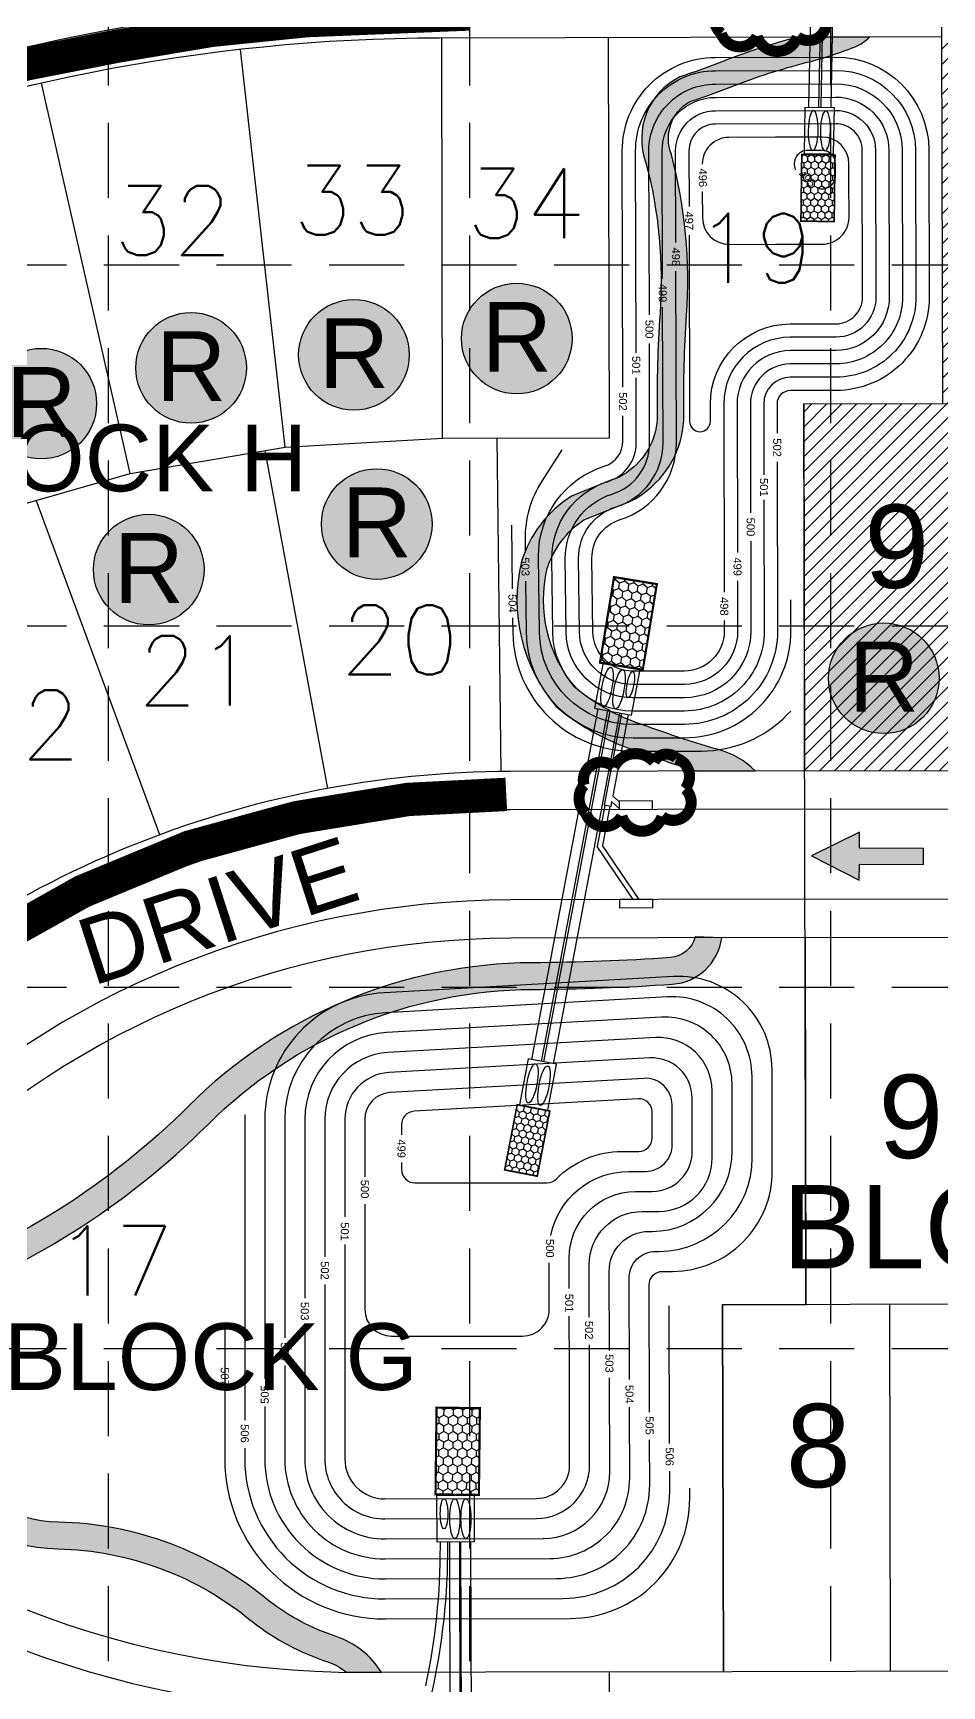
# Model space of a CAD drawing. Header units: feet. Extents: x 5163 to 12107, y -224 to 4120.
# Drawn here: x 7854.3 to 8126.8, y 2930.4 to 3426 of the extents above; entities that cross this region are included whole.
import ezdxf
from ezdxf.enums import TextEntityAlignment as Align

# ---------------------------------------------------------------- set-up
doc = ezdxf.new("R2010")
doc.units = ezdxf.units.FT
for name, pattern in [('2003004C-A$0$BOUNDARY2', [1.3125, 1, -0.0625, 0.0625, -0.0625, 0.0625, -0.0625]), ('ACAD_ISO02W100', [15, 12, -3]), ('HIDDEN', [0.375, 0.25, -0.125])]:
    doc.linetypes.add(name, pattern=pattern)
for name, color, linetype in [('04017_03 CA$0$3A-SD_INLETS', 1, 'Continuous'), ('2003004C-A$0$2-LOT', 15, 'Continuous'), ('2003004C-A$0$2-LOTNO', 15, 'Continuous'), ('2003004C-A$0$2-PVMT', 15, 'Continuous'), ('2003004C-A$0$2-ROW', 15, 'Continuous'), ('2003004C-A$0$3A-BND', 6, '2003004C-A$0$BOUNDARY2'), ('2003004C-A$0$3A-DETENTION', 1, 'Continuous'), ('2003004C-A$0$3A-LOT', 2, 'Continuous'), ('2003004C-A$0$3A-LOTNO', 7, 'Continuous'), ('2003004C-A$0$3A-PVMT', 4, 'Continuous'), ('2003004C-A$0$3A-ROW', 3, 'Continuous'), ('2003004C-A$0$3A-SD', 2, 'Continuous'), ('2003004C-A$0$3A-ST_NM', 2, 'Continuous'), ('2003004C-A$0$COLOR-SIDEWALK', 35, 'Continuous'), ('ARROWS', 7, 'Continuous'), ('BASE', 7, 'Continuous'), ('EROSION BLANKET', 84, 'Continuous'), ('grid', 254, 'Continuous'), ('ROCK DAM', 1, 'Continuous'), ('ryland lots', 7, 'Continuous'), ('SODDED LOTS', 2, 'Continuous')]:
    doc.layers.add(name, color=color, linetype=linetype)
doc.styles.add('2003004C-A$0$L100', font='simplex', dxfattribs={"height": 4})
doc.styles.add('2003004C-A$0$Standard', font='txt')
doc.styles.add('ryland', font='ARIAL.TTF', dxfattribs={"height": 25})
doc.styles.get("Standard").update_dxf_attribs({"font": 'ARIAL.TTF'})

# ---------------------------------------------------------------- blocks, each defined once
blk = doc.blocks.new('2003004C-A$0$lota')
at = {"style": '2003004C-A$0$Standard'}
blk.add_attdef('LOTDES', text='', height=0.0833, dxfattribs=at).set_placement((0, 0), align=Align.CENTER)
at = {"style": '2003004C-A$0$Standard', "flags": 1}
for tag, p in [('LOTAINF', (-0.03768332663490526, -5.235306872464207e-07)), ('LOTAAC', (-0.03768332663490526, -3.433420090459549e-07)), ('LOTASF', (-0.03768332663490526, -1.631533308454891e-07))]:
    blk.add_attdef(tag, text='', height=1.051100610993672e-07, dxfattribs=at).set_placement(p, align=Align.CENTER)
blk = doc.blocks.new('RYLAND')
h = blk.add_hatch(color=81)
h.paths.add_polyline_path([(1.163803512038626, -1.047574358368308, 1), (-1.408206742229694, -1.047574358368308, 1)])
h.paths.add_polyline_path([(-1.347681687434942, -2.227609507270699), (1.104228271637368, -2.227609507270699), (1.104228271637368, 0.2098904927293006), (-1.347681687434942, 0.2098904927293006)], flags=25)
at = {"color": 5}
blk.add_circle((-0.1222016150955341, -1.047574358368308), 1.286005127134161, dxfattribs=at)
at = {"layer": 'BASE', "color": 5, "style": 'ryland'}
blk.add_text('R', height=1.625, dxfattribs=at).set_placement((-0.1217267078987874, -1.821359507270699), align=Align.CENTER)
blk = doc.blocks.new('arrow')
blk.add_lwpolyline([(-67.00679329302966, -25.35842018353742), (-59.3270347441985, -25.41938721699262), (-59.57091179542658, -56.1384215279777), (-51.89114823905948, -56.19938584448118), (-51.64727869913713, -25.48035696739953), (-43.96752265407486, -25.54132400085473), (-55.30425519266737, -2.410587189246144), (-67.00678578172392, -25.35840795725562)], close=True)
at = {"color": 254}
for points in [[(-43.96751955730906, -25.54132267721434), (-67.00679354271597, -25.35841771446121), (-55.30425158724847, -2.410596210431322), (-67.00679354271597, -25.35841771446121)], [(-59.57090883123692, -56.13841801592571), (-51.89115083610795, -56.19938633684342), (-59.32703554756517, -25.41938603537892), (-51.64727755243712, -25.48035435629663)]]:
    blk.add_solid(points, dxfattribs=at)
blk = doc.blocks.new('A$C70B151BA')
at = {"linetype": 'ACAD_ISO02W100'}
h = blk.add_hatch(dxfattribs=at)
h.set_pattern_fill('HONEY', color=240, scale=24.99999999993634, style=0)
h.set_pattern_definition([(0, (-731.7463080474809, -514.287040605398), (4.687499999988063, 2.706329374993108), [3.124999999992042, -6.249999999984084]), (120, (-731.7463080474809, -514.287040605398), (-4.687499989746124, 2.706329392732665), [3.12499999999204, -6.249999999984079]), (59.99999999999999, (-731.7463080474809, -514.287040605398), (1.024193820029108e-08, 5.412658767725773), [-6.249999999984085, 3.124999999992042])])
h.paths.add_polyline_path([(0.6250096286348708, 0.6249955584835334), (50.62500962850754, 0.6249955584835334), (50.62500962850754, 25.62499555841987), (0.6250096286348708, 25.62499555841987)])
at = {"color": 240, "linetype": 'Continuous', "const_width": 1.249999999996817}
blk.add_lwpolyline([(0.6250096286348708, 0.6249955584835334), (50.62500962850754, 0.6249955584835334), (50.62500962850754, 25.62499555841987), (0.6250096286348708, 25.62499555841987)], close=True, dxfattribs=at)
blk = doc.blocks.new('A$C2EAC1EE0')
at = {"color": 5, "const_width": 6.666666666666666}
blk.add_lwpolyline([(25.59826590347438, 42.92068926587672, 0.5205670505517462), (25.59826590347438, 42.92068926587672, 0.7651954600696135), (6.924983395667368, 33.52034667244152, 0.4178788784126488), (6.809309762840712, 16.60692038683192, 0.6649002420699669), (28.14854059827849, 13.34936974656739, 0.744833174426672), (52.21627637504935, 11.32865990132996, 0.9756416855879776), (67.20933476223945, 26.81631477985502, 0.5205670505517462), (63.47603881958275, 45.47411259466753, 0.5205670505517462), (49.78728156064972, 44.23025792900444, 0.5402640007904789), (25.59826590347438, 42.92068926587672)], format="xyb", close=True, dxfattribs=at)

msp = doc.modelspace()

# ---------------------------------------------------------------- hatches: boundary and pattern name
at = {"layer": '2003004C-A$0$COLOR-SIDEWALK', "linetype": 'Continuous'}
h = msp.add_hatch(color=7, dxfattribs=at)
edge = h.paths.add_edge_path()
edge.add_arc((8129.452654793825, 3244.792556623725), 185.7410908597684, 104.2628257131086, 111.574568570741)
edge.add_arc((7988.676615410264, 3600.813854120044), 197.1022942672098, 287.5755969865361, 291.5745685707202, ccw=False)
edge.add_arc((8057.570160192579, 3394.353422921441), 20.79282183655341, 116.8023261203047, 200.2764282491054)
edge.add_arc((7903.086980160773, 3351.760871078276), 139.5403797572429, -4.024929184257928, 14.69037439629409, ccw=False)
edge.add_arc((8402.610660760856, 3316.612362112964), 361.2183697047495, 175.9750707905424, 180.8201006860607)
edge.add_arc((8020.979336575837, 3311.368566376306), 20.45008892840617, -52.63556237216778, 0.20645659697788687, ccw=False)
edge.add_arc((8024.542563876836, 3304.815341662631), 13.12920560643261, 285.55535764147857, 312.3676358493034, ccw=False)
edge.add_line((8028.063413557364, 3292.167035160055), (8015.759947126062, 3287.188735243981))
edge.add_arc((8034.800827815068, 3257.072275878744), 35.63083302577867, 122.3027801395042, 162.9168562706299)
edge.add_arc((8048.641085747504, 3256.003584620056), 49.26852435962758, 166.4592558705933, 220.2339882531017)
edge.add_arc((8056.087399172839, 3277.235908362388), 69.60708896640996, 229.6596316707046, 250.0322210760241)
edge.add_arc((8237.556995068702, 3776.693275813403), 601.0098327829106, 250.032220938278, 251.503614385152)
edge.add_arc((8109.657976804243, 3394.363252349945), 197.8542725898496, 251.5036143851194, 253.425502112767)
edge.add_line((8053.217712107202, 3204.729896362696), (8070.807826189121, 3204.831955805683))
edge.add_arc((8053.196556124546, 3186.982863708755), 25.07482645945915, 45.38425987786457, 74.76979423092266)
edge.add_arc((8109.657976804956, 3394.36325235315), 189.8542725931136, 251.5036143852172, 254.7697942309183, ccw=False)
edge.add_arc((8237.556995051467, 3776.693275764076), 593.0098327306623, 250.0322209382162, 251.5036143852182, ccw=False)
edge.add_arc((8056.087399320061, 3277.23590827735), 61.60708893675744, 230.2818053161397, 250.032220938221, ccw=False)
edge.add_arc((8048.641085735552, 3256.003584670292), 41.2685243829529, 166.8093794616457, 219.3304172335272, ccw=False)
edge.add_arc((8034.800827814997, 3257.07227587877), 27.63083302571588, 123.70012526136739, 162.4136985267551, ccw=False)
edge.add_line((8019.469963828975, 3280.059827795776), (8030.694442928972, 3284.601541602489))
edge.add_arc((8024.542563153896, 3304.815341262726), 21.12920541504489, 286.9271337701852, 311.3856337717718)
edge.add_arc((8020.979336669298, 3311.368566566397), 28.45008902276442, 308.0424941467821, 360.3002768949412)
edge.add_arc((8402.61066074702, 3316.612362113476), 353.2183696909103, 175.9750707904689, 180.8264423245116, ccw=False)
edge.add_arc((7903.08698015532, 3351.760871140367), 147.5403797670413, 355.9750707904686, 374.8623791898289)
edge.add_arc((8057.570160150698, 3394.353422814953), 12.79282176038481, 119.318073718438, 201.7897068658886, ccw=False)
edge.add_arc((7988.676615410361, 3600.813854119946), 205.1022942670841, 287.7796496529216, 291.5745685707057)
edge.add_arc((8129.452654794043, 3244.792556622896), 177.7410908606185, 104.13924378279609, 111.57456857070869, ccw=False)
edge.add_arc((8057.541520340227, 3530.255119766105), 116.6397614629063, 284.1392437827943, 291.7762368411303)
edge.add_arc((8096.189090721684, 3433.512956071309), 12.46356008879069, 291.7762368411606, 316.0489145487831)
edge.add_line((8105.162013715075, 3424.862696939847), (8083.69157578607, 3424.80832393821))
h = msp.add_hatch(color=7, dxfattribs=at)
edge = h.paths.add_edge_path()
edge.add_arc((7774.619973976101, 2966.229079408379), 54.62027239487412, 31.57707918905426, 110.6589675251207)
edge.add_line((7755.349677880207, 3017.33710074424), (7754.467831816786, 3018.241937524574))
edge.add_line((7754.467831816786, 3018.241937524574), (7764.114950503892, 3027.641133254932))
edge.add_arc((7775.414896293008, 2967.311773816712), 61.3785010004558, 96.55513976983872, 100.60882048842518, ccw=False)
edge.add_arc((7899.365174053729, 2815.798361586942), 249.6038176129667, 109.2811909389352, 121.645375860733, ccw=False)
edge.add_arc((7741.594690767577, 3264.118606324496), 225.6681370818279, 289.5055476118259, 314.9323318967884)
edge.add_arc((7903.802675376623, 3101.527023148402), 4.000000000000103, 134.9283888914894, 134.9323322460502, ccw=False)
edge.add_arc((8004.690213877767, 3000.3869791517), 146.8551851508184, 90.28423603445668, 134.9283885422405, ccw=False)
edge.add_arc((8000.834007028975, 3777.707719992276), 630.4751207502204, 270.2842360344545, 274.0580618363894)
edge.add_arc((8044.747134731647, 3157.182595310631), 8.398849897638048, 274.8076779339025, 345.0043355091483)
edge.add_line((8052.859965223412, 3155.009426882978), (8060.796895883075, 3154.74947830187))
edge.add_arc((8044.881143739907, 3156.846398561038), 16.05329376969299, 274.0580618362999, 352.4944383027055, ccw=False)
edge.add_arc((8000.834007028932, 3777.707719991833), 638.4751207497789, 270.284236034459, 274.0580618363962, ccw=False)
edge.add_arc((8004.69021387771, 3000.386979151677), 138.8551851508394, 90.28423603443062, 134.928332159664)
edge.add_arc((7741.594690767502, 3264.118606324416), 233.668137081816, 289.5016422859773, 314.932297898135, ccw=False)
edge.add_arc((7899.36517405376, 2815.798361586945), 241.6038176129725, 109.2775390701128, 118.5191564067155)
edge.add_arc((7775.414896293116, 2967.311773816774), 61.37850100045653, 31.033798139300814, 81.94939469106612, ccw=False)
edge.add_arc((7862.390611208903, 3019.641909674102), 40.12626787253174, 211.0337981393199, 269.1683847686887)
edge.add_arc((7859.54819266649, 2877.075372924641), 102.4694217086601, 50.32587282599877, 88.73620207102209, ccw=False)
edge.add_arc((7966.513157044464, 3009.696677636807), 67.93646083068172, 232.2984855380511, 251.6640737891946)
edge.add_arc((7937.2125834801, 2921.22669784946), 25.25936455028226, 31.67457650366981, 71.70633631684478, ccw=False)
edge.add_line((7958.709418921004, 2934.490240495026), (7948.242984595418, 2934.501332153799))
edge.add_arc((7937.212583480046, 2921.22669784947), 17.25936455028569, 50.2755121985414, 71.71008427395665)
edge.add_arc((7943.884310972664, 2941.412054716334), 3.999999964638115, 251.66531596605552, 251.71008409155309, ccw=False)
edge.add_arc((7966.513157044536, 3009.69667763687), 75.93646083076824, 232.1895667904129, 251.6653161484527, ccw=False)
edge.add_arc((7859.548192666446, 2877.075372924601), 94.46942170870884, 50.24636013174315, 88.71910446726926)
edge.add_arc((7862.390611208883, 3019.6419096741), 48.12626787253193, 211.0337981393202, 269.13010471774845, ccw=False)
at = {"layer": 'SODDED LOTS', "linetype": 'Continuous', "ltscale": 20}
h = msp.add_hatch(dxfattribs=at)
h.set_pattern_fill('ANSI31', color=256, style=0)
h.set_pattern_definition([(45, (0, 0), (-2.245064030267288, 2.245064030267288), [])])
h.paths.add_polyline_path([(8335.373482046649, 3315.44534528837), (8285.37364237959, 3315.318722749376), (8285.65221196538, 3205.319075481824), (8335.652051632436, 3205.445698020819)])
h.paths.add_polyline_path([(8285.373642379593, 3315.318722749376), (8235.373802712536, 3315.192100210383), (8235.652372298326, 3205.19245294283), (8285.652211965382, 3205.319075481824)])
h.paths.add_polyline_path([(8235.373802712536, 3315.192100210384), (8185.373963045481, 3315.06547767139), (8185.65253263127, 3205.065830403835), (8235.652372298327, 3205.19245294283)])
h.paths.add_polyline_path([(8135.374123378424, 3314.938855132395), (8085.374283711338, 3314.812232593402), (8085.652853297161, 3204.812585325847), (8135.652692964213, 3204.93920786484)])
h.paths.add_polyline_path([(8176.82676463932, 3425.044184976296), (8126.826924972266, 3424.917562437302), (8127.105494558085, 3314.917915169744), (8177.10533422514, 3315.044537708738)])
h.paths.add_polyline_path([(8226.82660430638, 3425.170807515291), (8176.826764639321, 3425.044184976296), (8177.105334225137, 3315.044537708737), (8227.105173892196, 3315.17116024773)])
h.paths.add_polyline_path([(8276.826443973434, 3425.297430054284), (8226.826604306378, 3425.17080751529), (8227.105173892194, 3315.17116024773), (8277.105013559252, 3315.297782786724)])
h.paths.add_polyline_path([(8326.82628364049, 3425.424052593279), (8276.826443973434, 3425.297430054285), (8277.10501355925, 3315.297782786725), (8327.104853226307, 3315.424405325718)])
h.paths.add_polyline_path([(8301.345936563923, 3251.393537794142), (8326.918924285614, 3251.393537794142), (8326.918924285614, 3281.495857030157), (8301.345936563923, 3281.495857030157)], flags=24)
h.paths.add_polyline_path([(8250.862987622531, 3251.304861122928), (8276.613328686653, 3251.304861122928), (8276.613328686653, 3281.939240386228), (8250.862987622531, 3281.939240386228)], flags=24)
h.paths.add_polyline_path([(8202.799004240018, 3252.536212899134), (8228.208281184083, 3252.536212899134), (8228.208281184083, 3282.147399802272), (8202.799004240018, 3282.147399802272)], flags=24)
h.paths.add_polyline_path([(8100.400116608683, 3254.183818940885), (8126.150457672802, 3254.183818940885), (8126.150457672802, 3284.818198204185), (8100.400116608683, 3284.818198204185)], flags=24)
h.paths.add_polyline_path([(8135.055922593192, 3349.579703977051), (8176.345144966997, 3349.579703977051), (8176.345144966997, 3380.214083240352), (8135.055922593192, 3380.214083240352)], flags=24)
h.paths.add_polyline_path([(8186.580879602432, 3350.132656666118), (8227.69956991621, 3350.132656666118), (8227.69956991621, 3380.255439749338), (8186.580879602432, 3380.255439749338)], flags=9)
h.paths.add_polyline_path([(8236.580719269488, 3350.979034801242), (8277.699409583267, 3350.979034801242), (8277.699409583267, 3381.101817884462), (8236.580719269488, 3381.101817884462)], flags=9)
h.paths.add_polyline_path([(8294.953555081325, 3332.377776490721), (8427.961740620205, 3332.377776490721), (8427.961740620205, 3363.421432698088), (8294.953555081325, 3363.421432698088)], flags=9)
h.paths.add_polyline_path([(8284.332125437695, 3350.662241700884), (8325.628169093903, 3350.662241700884), (8325.628169093903, 3381.317084811389), (8284.332125437695, 3381.317084811389)], flags=24)

# ---------------------------------------------------------------- linework, layer by layer
at = {"layer": '04017_03 CA$0$3A-SD_INLETS', "color": 5}
for points in [[(8030.059966558358, 3193.245156391284), (8040.059934491757, 3193.270480899046), (8040.053603364795, 3195.770472882403), (8030.053635431395, 3195.745148374626)], [(8030.134673856315, 3163.745250987711), (8040.134641789715, 3163.770575495488), (8040.128310662782, 3166.270567478838), (8030.128342729382, 3166.245242971076)]]:
    msp.add_lwpolyline(points, close=True, dxfattribs=at)
at = {"layer": '2003004C-A$0$2-LOT', "color": 7, "linetype": 'Continuous'}
for p, q in [((8085.37428371131, 3314.812232593402), (8476.026795583515, 3315.801544024136)), ((8085.374283711339, 3314.812232593169), (8085.652853297157, 3204.812585325846)), ((8085.779475836171, 3154.812745658783), (8086.058045421989, 3044.813098391234)), ((8061.054946255754, 3044.749779070196), (8491.048867019126, 3045.838721002045)), ((8061.054946255754, 3044.749779070204), (8061.333515841543, 2934.750131802648)), ((8111.05478592281, 3044.876401609283), (8111.333355508599, 2934.876754341727))]:
    msp.add_line(p, q, dxfattribs=at)
at = {"layer": '2003004C-A$0$2-PVMT', "color": 7, "linetype": 'Continuous'}
for p, q in [((8085.681976481137, 3193.312622202422), (8457.473198211053, 3194.254168191066)), ((8085.75035265219, 3166.312708782199), (8457.541574382078, 3167.254254770844))]:
    msp.add_line(p, q, dxfattribs=at)
at = {"layer": '2003004C-A$0$2-ROW', "color": 7, "linetype": 'Continuous'}
for p, q in [((8085.652853297157, 3204.812585325846), (8457.444075027073, 3205.75413131449)), ((8085.779475836171, 3154.812745658775), (8457.570697566058, 3155.754291647419)), ((8027.092741734494, 2934.663418449491), (8436.00445198518, 2935.698970549682))]:
    msp.add_line(p, q, dxfattribs=at)
at = {"layer": '2003004C-A$0$3A-BND', "color": 7, "linetype": 'Continuous'}
msp.add_lwpolyline([(7976.129929073475, 2394.532625619759), (7975.446167362941, 2664.531759821926), (8027.776503445115, 2664.664284247323), (8027.092741734523, 2934.663418449541), (8061.333515841543, 2934.750131802641), (8061.054946255754, 3044.749779070196), (8086.058045421989, 3044.813098391234), (8085.374283711339, 3314.812232593169), (8127.105494558084, 3314.917915169521), (8126.826924972265, 3424.917562437135), (8126.700302433223, 3474.917402104431), (8153.311373509874, 3474.984793548239)], dxfattribs=at)
at = {"layer": '2003004C-A$0$3A-DETENTION', "color": 5, "linetype": 'Continuous'}
for points, elevation in [([(8031.131691369577, 3319.846520075153), (8030.952322029101, 3390.67465491889, -0.4142135623731937), (8058.881323620823, 3418.745473754287), (8094.842222289997, 3418.836543252182, -0.4142135623728238), (8122.913041125372, 3390.907541660483), (8123.024468959717, 3346.90768275335, -0.4142135623733327), (8095.095467368024, 3318.836863917924), (8081.364166734886, 3318.802089963407, 0.4142135623729321), (8077.374309364648, 3314.791972986917), (8077.396552490653, 3306.00875995971)], 502), ([(8035.105563239427, 3330.168881819023), (8034.952309202461, 3390.684784722012, -0.4142135623732122), (8058.891453423945, 3414.745486580927), (8094.852352093149, 3414.836556078822, -0.4142135623727696), (8118.913053952041, 3390.897411857361), (8119.024481786386, 3346.89755295022, -0.4142135623733407), (8095.085337564931, 3322.836851091284), (8081.354036931705, 3322.802077136781, 0.414213562373031), (8073.37432219123, 3314.78184318381), (8073.42797733433, 3293.594868308552)], 501), ([(8039.076830302685, 3341.519811693026), (8038.952296375821, 3390.694914525135, -0.4142135623731097), (8058.901583227067, 3410.745499407552), (8094.862481896271, 3410.836568905455, -0.4142135623728228), (8114.913066778681, 3390.887282054238), (8115.024494613026, 3346.887423147098, -0.4142135623731678), (8095.075207761809, 3326.836838264659), (8081.343907128641, 3326.802064310141, 0.4142135623727206), (8069.374335017899, 3314.771713380695), (8069.45679737156, 3282.209544787831)], 500), ([(8043.049544480658, 3352.299314827847), (8042.952283549152, 3390.70504432825, -0.4142135623731514), (8058.91171303016, 3406.745512234185), (8094.872611699364, 3406.836581732081, -0.4142135623726644), (8110.913079605292, 3390.877152251116), (8111.024507439666, 3346.87729334399, -0.4142135623734989), (8095.065077958687, 3330.836825438026), (8081.333777325519, 3330.802051483508, 0.4142135623730658), (8065.374347844539, 3314.761583577565), (8065.487064523535, 3270.252794528162)], 499), ([(8047.021969235735, 3363.19310331071), (8046.952270722541, 3390.715174131372, -0.4142135623730631), (8058.921842833282, 3402.745525060818), (8094.882741502515, 3402.836594558721, -0.4142135623728653), (8106.913092431991, 3390.867022447994), (8107.024520266365, 3346.867163540861, -0.4142135623732137), (8095.054948155623, 3334.8368126114), (8081.323647522455, 3334.80203865689, 0.4142135623724819), (8061.374360671238, 3314.751453774494), (8061.517042252497, 3258.410329616076)], 498), ([(8051.016245423234, 3365.458348033761), (8051.15771178744, 3309.59708051441, 1), (8057.387361130095, 3309.612856845328), (8057.374373497878, 3314.741323971401, -0.4142135623724739), (8081.313517719391, 3338.802025830257), (8095.044818352471, 3338.83679978476, 0.4142135623733619), (8103.024533092947, 3346.857033737731), (8102.913105258602, 3390.856892644857, 0.4142135623733601), (8094.892871305608, 3398.836607385354), (8058.931972636346, 3398.745537887444, 0.4142135623730956), (8050.952257895871, 3390.72530393448), (8050.994538702274, 3374.029749119552)], 497), ([(8054.948712723766, 3378.543588908738), (8055.003145923489, 3370.636053574715, 0.4142135623730442), (8063.023379876453, 3362.656338834218), (8077.003842037695, 3362.691743780029), (8090.984304198995, 3362.727148725862, 0.414213562373338), (8098.96401893947, 3370.747382678841), (8098.936762888829, 3381.510064988666), (8098.923247888364, 3386.846775668389), (8098.923247888364, 3386.846775668397, 0.4142135623729061), (8090.9030139354, 3394.826490408879), (8076.9225517741, 3394.791085463046), (8062.942089612858, 3394.755680517221, 0.4142135623741357), (8054.962374872382, 3386.735446564213), (8054.962374872382, 3386.735446564213)], 496), ([(8089.386721763993, 3379.570686420469, 0.5321751475256352), (8094.899900666293, 3383.263292199634), (8094.908935010113, 3386.83071196403, 0.4142135623715021), (8090.919077639759, 3390.840828940403), (8086.542743980623, 3390.851911825412, 0.558269669740062), (8082.954376141599, 3385.064129205821, 0.558269669740062)], 495), ([(8030.304341691517, 3280.139831495057, 0.3290840609323957), (8047.174109499902, 3303.116999348036), (8047.043675956695, 3354.621702224918)], 498), ([(8029.115982498275, 3283.959229595224, 0.3290840607606562), (8043.174122326716, 3303.106869469026), (8043.070961778663, 3343.842199089871)], 499), ([(8027.927623285097, 3287.778627808191, 0.3290840608586357), (8039.174135153327, 3303.096739708926), (8039.098537023645, 3332.948410607234)], 500), ([(8026.739264079573, 3291.598025972467, 0.3290840608407355), (8035.174147979997, 3303.086609897786), (8035.124665153882, 3322.626048863531)], 501), ([(8025.547791448946, 3296.107349535007, 0.3291335765273775), (8031.172412523563, 3303.766830098437), (8031.153398090537, 3311.275118989361)], 502), ([(8012.875821575435, 3301.069811396039), (8006.865194852755, 3291.695292427008, 0.1464340132037716), (8001.8057063304, 3274.056505329216), (8001.848889987625, 3270.289200086336)], 503), ([(8077.418259211612, 3297.437358873918), (8077.546516017668, 3246.792191040004, -0.4142135623732003), (8049.617514425947, 3218.721372204607), (8034.192501641402, 3218.682308993695, -0.4116004997299286), (8006.123432361463, 3246.361283446888), (8005.863367255544, 3269.049140384683, -0.331609685833918), (8025.547791461315, 3296.107349495185)], 502), ([(8073.447079248785, 3286.052035353059), (8073.546528844279, 3246.782061236889, -0.4142135623731193), (8049.607384622796, 3222.721359377974), (8034.18237183828, 3222.682296167055, -0.4116004997299631), (8010.123169598344, 3246.407131412656), (8009.870995895006, 3268.406549154824, -0.3315600970595363), (8026.739264076808, 3291.598025981315)], 501), ([(8069.47850409252, 3273.638143702039), (8069.54654167089, 3246.771931433752, -0.4142135623729996), (8049.597254819644, 3226.721346551334), (8034.172242035187, 3226.682283340422, -0.4116004997300962), (8014.122906835226, 3246.452979378439), (8013.870733131858, 3268.452397120607, -0.331560097077574), (8027.927623284631, 3287.778627809734)], 500), ([(8065.508481821569, 3261.795678790186), (8065.546554497589, 3246.761801630637, -0.4142135623730586), (8049.587125016609, 3230.721333724701), (8034.162112232094, 3230.682270513789, -0.4116004997300038), (8018.122644072137, 3246.498827344192), (8017.870470368769, 3268.498245086346, -0.3315600969798135), (8029.115982485586, 3283.959229635984)], 499), ([(8061.538748973457, 3249.838928530284), (8061.546567324171, 3246.751671827515, -0.4142135623726623), (8049.576995213429, 3234.721320898083), (8034.151982429001, 3234.682257687164, -0.4116004997302487), (8022.122381309018, 3246.544675309968), (8021.87020760568, 3268.544093052122, -0.3315600971517692), (8030.304341700394, 3280.139831466549)], 498), ([(8001.94713562855, 3261.718334578742), (8002.123695124523, 3246.315435481119, 0.4116004997299449), (8034.202631444467, 3214.682321820328), (8049.627644229098, 3214.721385031247, 0.4142135623732301), (8081.546503191086, 3246.802320843133), (8081.523002170929, 3256.08224246485)], 503), ([(7998.073593466135, 3250.663336486243), (7998.123957887699, 3246.269587515359, 0.4116004997299578), (8034.212761247647, 3210.682334646961), (8054.728478586941, 3210.734289857937, 0.2020252069989529), (8080.459644141636, 3221.650173979484), (8081.509284273168, 3222.730709673728)], 504), ([(7911.750882964028, 3037.501208277572), (7911.750882963941, 2998.493083186826, 0.4149554954937358), (7959.872440601379, 2950.493237106333), (8015.293144135328, 2950.633587760276, 0.4142135623732136), (8051.201860467554, 2986.724640548658), (8051.194263115234, 2989.724630928635)], 507), ([(7917.750882964028, 3001.650458910102), (7917.750882963941, 2998.493083187874, 0.4149554955012173), (7959.85724589671, 2956.49321786638), (8013.277955844009, 2956.628503618769, 0.4142135623730285), (8045.196814805997, 2988.709439430648), (8045.181347232021, 2994.817168951406)], 506)]:
    msp.add_lwpolyline(points, format="xyb", dxfattribs=dict(at, elevation=elevation))
for points, elevation in [([(7997.755448799406, 3278.41800452787), (7997.974037883308, 3259.348480200599)], 504), ([(7917.750882964028, 3101.645694526429), (7917.750882964028, 3010.107601767239)], 506), ([(8045.160369422985, 3003.100742292845), (8045.160261226119, 3003.143466323752), (8045.055954412033, 3044.331425604913)], 506)]:
    msp.add_lwpolyline(points, dxfattribs=dict(at, elevation=elevation))
for points in [[(8039.136545372836, 3012.5006224307), (8039.136541997548, 3012.501955246793), (8039.039822097635, 3050.694045913071, -0.4142135623736279), (8043.029679467872, 3054.70416288956), (8046.032849180599, 3054.71176829344, 0.4142135623730951), (8075.956779457425, 3084.787645617071), (8075.879641135427, 3115.247497096418, 0.4299766035925247), (8046.311169936409, 3143.132618529555), (7959.622121626628, 3138.268656844761, 0.3978907507722753), (7923.750882964057, 3100.328330341588), (7923.750882964028, 3022.511583025218)], [(8033.034776436019, 3052.678844795082, -0.4142135623733615), (8041.014491176495, 3060.699078748054), (8042.017667302542, 3060.701619250365, 0.4142135623729429), (8069.946668894234, 3088.772438085754), (8069.885003855714, 3113.122305525925, 0.42997660359246), (8044.540599970846, 3137.023838182904), (7959.958241837769, 3132.278078975825, 0.3978907507723705), (7929.750882964028, 3100.328330341566), (7929.750882964028, 3034.748106364983)], [(8038.999302885146, 3066.693994606532), (8040.002479011193, 3066.696535108837, 0.4142135623729174), (8063.941623232648, 3090.757236967744), (8063.89036657603, 3110.997113955455, 0.4299766035925845), (8042.770030005282, 3130.915057836261), (7960.294362048939, 3126.287501106919, 0.3978907507724283), (7935.750882964028, 3100.328330341581), (7935.750882964028, 3046.765594067358), (7935.750882964028, 3046.706266450019, 0.4149554954934834)], [(8040.999460039719, 3124.806277489624), (7960.630482260138, 3120.296923237969, 0.3978907507721117), (7941.750882964057, 3100.328330341574), (7941.750882963999, 3059.050542935569)], [(8021.064376014197, 3040.975571666451), (8021.024685112789, 3056.648442559061, -0.4142135623730948), (8036.984114593768, 3072.688910465018), (8041.987277893204, 3072.701580770452, 0.4142135623728287), (8057.946707374183, 3088.742048676395), (8057.895729296317, 3108.871922384977, 0.4299766035925027), (8040.999460039719, 3124.806277489624)], [(8039.228890074155, 3118.697497142988), (7960.966602471221, 3114.306345369048, 0.3978907507723565), (7947.75088296397, 3100.328330341559), (7947.750882963999, 3071.030107864768)], [(8015.042708232766, 3049.523999207864), (8015.019639451202, 3058.633241441064, -0.4142135623730951), (8034.968926302419, 3078.683826323504), (8039.972089601855, 3078.696496628938, 0.4142135623729176), (8051.941661712597, 3090.726847558406), (8051.901092016604, 3106.746730814499, 0.4299766035921765), (8039.228890074155, 3118.697497142988)], [(8045.936616050894, 3092.71164644041), (8045.906454736862, 3104.621539244014, 0.4299766035926595), (8037.458320108592, 3112.588716796345), (7961.302722682449, 3108.315767500164, 0.3978907507734291), (7953.750882963999, 3100.328330341566), (7953.750882964028, 3083.366443510327), (7953.750882964028, 3083.073575915056, 0.4142135623727176)], [(8011.199959362275, 3082.462223012968, -0.1983922403543278), (8030.938549719751, 3090.673658040476), (8035.941713019129, 3090.68632834591, 0.4142135623736279), (8039.931570389366, 3094.696445322399), (8039.911817457207, 3102.49634767355, 0.4299766035929423), (8035.687750143057, 3106.479936449701), (7968.526802823209, 3102.71166028508, 0.3978907507717984), (7964.750882963999, 3098.7179417058), (7964.750882963999, 3095.624480136546)], [(8009.504477258626, 3065.503551192509, -0.355384384199985), (8032.9537380111, 3084.678742182004), (8037.956901310419, 3084.691412487431, 0.4142135623736279), (8045.936616050894, 3092.71164644041)], [(7964.750882964028, 3087.356500472124), (7964.750882964028, 3085.289147999443, 0.414213562373095), (7968.750882964028, 3081.289147999443), (8008.370030976803, 3081.289147999443, 0.1990503554902062), (8011.199959402409, 3082.462222972863), (8011.199959362275, 3082.462223012968, -0.1983922403543278)], [(7953.750882964028, 3074.823231697534), (7953.750882964086, 3043.301285932866, 0.4142135623727176), (7961.750882964086, 3035.301285932881), (8001.05842210495, 3035.301285932888, 0.4149554954919507), (8009.05839645167, 3043.321545539082), (8009.023162873666, 3057.234339184914, -0.4142135623716741)], [(8027.089621039602, 3031.014586554018), (8027.089392963331, 3031.104647745073), (8027.029730774404, 3054.663643677086, -0.4142135623725618), (8038.999302885146, 3066.693994606532)], [(7947.750882963999, 3062.769491166509), (7947.750882963999, 3026.622481332779), (7947.750882963999, 2998.493083186717, 0.4149554954929964), (7959.781272373366, 2986.493121666623), (8005.202007974003, 2986.60814781276, 0.4142135623735212), (8015.176651399612, 2996.633440253965), (8015.100628425746, 3026.652870742146), (8015.063638783875, 3041.259086770988)], [(7941.750882963999, 3050.754962819607), (7941.750882963999, 2998.493083186702, 0.4149554954931656), (7959.796467078035, 2980.493140906554), (8005.217202678672, 2980.608167052713, 0.4142135623728287), (8021.176632159651, 2996.648634958656), (8021.085322433035, 3032.704393473738)], [(8033.111851904076, 3022.243812646266), (8033.034776436019, 3052.678844795082, -0.4142135623733615)], [(7935.750882963999, 3038.448072931045), (7935.750882963941, 2998.493083186739, 0.4149554954934834), (7959.811661782674, 2974.493160146514), (8007.232390969963, 2974.613251194227, 0.4142135623729885), (8027.18167782118, 2994.663836076659), (8027.110509390099, 3022.766337986286)], [(7929.750882964028, 3026.470707072884), (7929.750882964028, 2998.493083186739, 0.4149554954933331), (7959.826856487431, 2968.493179386474), (8009.247579261311, 2968.618335335741, 0.414213562373273), (8033.186723482795, 2992.679037194655), (8033.134818912891, 3013.174757736226), (8033.132870990696, 3013.943939894023)], [(7923.750882964028, 3014.172576381017), (7923.750882964028, 2998.493083186731, 0.4149554954930284), (7959.842051192099, 2962.493198626442), (8011.26276755266, 2962.623419477255, 0.4142135623732473), (8039.191769144381, 2990.694238312644)]]:
    msp.add_lwpolyline(points, format="xyb", dxfattribs=at)
at = {"layer": '2003004C-A$0$3A-DETENTION', "color": 5, "linetype": 'Continuous', "elevation": 501}
msp.add_lwpolyline([(8015.100628548855, 3026.652822091441, 1.013559602104923e-06), (8015.100628425746, 3026.652870742146)], format="xyb", close=True, dxfattribs=at)
at = {"layer": '2003004C-A$0$3A-DETENTION', "color": 5, "linetype": 'Continuous'}
msp.add_lwpolyline([(8039.191769144381, 2990.694238312644), (8039.15751494345, 3004.220302226458)], dxfattribs=at)
at = {"layer": '2003004C-A$0$3A-LOT', "color": 7, "linetype": 'Continuous'}
for p, q in [((7929.887576945388, 3301.860419907083), (7916.439412179257, 3421.104484180418)), ((7977.009533450328, 3304.537878923402), (7976.866391862102, 3424.537793550393)), ((8027.170125622768, 3304.664800888422), (8026.866231529159, 3424.664416089385)), ((7883.353026134952, 3293.974950916549), (7856.76569408123, 3410.992529827861)), ((7883.353026134952, 3293.974950916549), (7929.887576945388, 3301.860419907083)), ((7929.887576945388, 3301.860419907083), (7977.009533450328, 3304.537878923402)), ((7977.009533450328, 3304.537878923402), (8027.170125622768, 3304.664800888422)), ((7994.601688638853, 3204.569841512952), (7993.455303575669, 3304.579491858378)), ((7942.636211512028, 3199.504923218577), (7923.896011707635, 3300.845124797015)), ((7837.97979176353, 3280.978234292845), (7883.353026134952, 3293.974950916549)), ((7892.296010336693, 3185.651102230397), (7855.212946479121, 3285.914501928899))]:
    msp.add_line(p, q, dxfattribs=at)
at = {"layer": '2003004C-A$0$3A-PVMT', "color": 7, "linetype": 'Continuous'}
for p, q in [((8085.681976481108, 3193.312622202466), (7997.354321724531, 3193.088936047017)), ((8085.750352652161, 3166.312708782243), (7997.422697895585, 3166.089022626795))]:
    msp.add_line(p, q, dxfattribs=at)
for centre, radius, start, end in [((7977.516493825446, 2879.537692272512), 556.5, 90.14509889622846, 134.2542317339077), ((7998.097596028412, 2899.589877201317), 293.5, 90.14509889622846, 134.2542317339077), ((7998.097596028412, 2899.589877201317), 266.5, 90.14509889622846, 134.2542317339077), ((7952.093852560211, 3209.474368679053), 286.5, 225.8794352186472, 270.1450988962285), ((7952.093852560211, 3209.474368679053), 313.5, 224.2542317339077, 270.1450988962285)]:
    msp.add_arc(centre, radius, start, end, dxfattribs=at)
at = {"layer": '2003004C-A$0$3A-ROW', "color": 7, "linetype": 'Continuous'}
for p, q in [((8126.826924972236, 3424.917562437186), (7976.136308150337, 3424.535944643401)), ((8085.652853297157, 3204.812585325897), (7997.325198540493, 3204.588899170441)), ((8085.779475836171, 3154.812745658834), (7997.451821079478, 3154.589059503371)), ((8027.092741734494, 2934.663418449541), (7952.790276524727, 2934.475250510179))]:
    msp.add_line(p, q, dxfattribs=at)
for centre, radius, start, end in [((7977.516493825329, 2879.537692272344), 545, 90.14509889622846, 134.2542317339077), ((7998.097596028325, 2899.589877201317), 305, 90.14509889622846, 134.2542317339077), ((7998.097596028354, 2899.589877201317), 255, 90.14509889622846, 134.2542317339077), ((7952.093852560269, 3209.474368679061), 275, 224.2542317339077, 270.1450988962285), ((7952.09385256024, 3209.474368679068), 325, 224.2542317339077, 270.1450988962285)]:
    msp.add_arc(centre, radius, start, end, dxfattribs=at)
at = {"layer": '2003004C-A$0$3A-SD', "color": 5, "linetype": 'Continuous'}
for p, q in [((8089.046049813769, 3518.789890933993), (8086.845835329033, 3403.810940442083)), ((8092.045500696142, 3518.732494034397), (8089.845286211465, 3403.753543542487)), ((8092.711378792039, 3518.719751922683), (8090.511164307332, 3403.74080143078)), ((8095.71082967447, 3518.662355023087), (8093.510615189734, 3403.683404531184)), ((8023.611809563154, 3223.354024961191), (8003.710937640397, 3118.220988779824)), ((8026.559464783233, 3222.796056589512), (8006.658592860447, 3117.663020408152)), ((8027.213844242069, 3222.67218761101), (8007.312972319283, 3117.539151429643)), ((8030.16149946209, 3222.114219239338), (8010.260627539334, 3116.981183057964)), ((8030.734654643806, 3222.005725389288), (8025.526949841558, 3194.494276668935)), ((8032.69975812381, 3221.63374647485), (8028.097193499911, 3197.31915387771)), ((8030.091190930631, 3195.45181904731), (8028.097193499911, 3197.31915387771)), ((8025.772587776562, 3194.447779304632), (8023.429448141251, 3182.069357644839)), ((8027.246415386617, 3194.168795118792), (8025.018834784714, 3182.400852843646)), ((8027.492053321592, 3194.122297754482), (8025.526949841558, 3194.494276668927)), ((8027.766763168795, 3195.573544735737), (8027.492053321592, 3194.122297754489)), ((8030.096407631936, 3193.391883826051), (8027.766763168795, 3195.573544735737)), ((8034.259210329183, 3166.182309580574), (8023.429448141251, 3182.069357644839)), ((8036.071439635794, 3166.186898976797), (8025.018834784714, 3182.400852843646)), ((7976.405004898523, 2972.253552189432), (7976.401759252389, 2973.535170679846)), ((7978.654997683567, 2972.259250203686), (7978.651752037404, 2973.540868694101)), ((7979.515076189709, 2871.536365380154), (7979.256750097353, 2973.542400826816)), ((7982.51505997809, 2871.546565595818), (7982.256740477344, 2973.549998179158)), ((7982.848358176969, 2871.547698839779), (7982.590039408562, 2973.550842245008)), ((7985.848341965349, 2871.557899055442), (7985.590029788582, 2973.558439597349))]:
    msp.add_line(p, q, dxfattribs=at)
for points in [[(8094.510432150535, 3403.664272231319), (8094.242579952435, 3389.666834780117), (8085.578166170104, 3389.832635290775), (8085.846018368233, 3403.830072741948)], [(8025.233110224275, 3237.295738778594), (8022.629257823137, 3223.54001441841), (8033.682309863856, 3221.447757017624), (8036.286162264936, 3235.203481377786)], [(8002.72838590038, 3118.40697823705), (8000.124533499242, 3104.651253876866), (8008.639326878241, 3103.039469240575), (8011.24317927935, 3116.795193600738)], [(7975.366308148106, 2987.532593335847), (7986.554572271038, 2987.560927154911), (7986.590026581951, 2973.56097204813), (7975.401762459049, 2973.532638229066)]]:
    msp.add_lwpolyline(points, close=True, dxfattribs=at)
for centre, radius, start, end in [((7977.516493825446, 2879.537692272512), 571, 90.14509889622846, 109.5697394745355), ((7977.516493825446, 2879.537692272512), 569, 90.14509889622846, 109.5697394745355), ((7777.530642622762, 2971.749911040642), 198.8750000000064, 347.9982469171901, 0.1450988966453493), ((7777.530642622762, 2971.749911040642), 201.1250000000064, 347.6130240961932, 0.1450988966453493)]:
    msp.add_arc(centre, radius, start, end, dxfattribs=at)
at = {"layer": '2003004C-A$0$3A-SD', "color": 5, "linetype": 'Continuous', "extrusion": (0, 0, -0.9999999999999999)}
for centre, major_axis, ratio in [((8088.211634671199, 3396.783523266698), (0.1147937992000942, 5.998901764796874), 0.2499999999978783), ((8091.876963649469, 3396.713384255381), (0.1147937992051279, 5.998901764797337), 0.2500000000027048)]:
    msp.add_ellipse(centre, major_axis=major_axis, ratio=ratio, dxfattribs=at)
at = {"layer": '2003004C-A$0$3A-SD', "color": 5, "linetype": 'Continuous'}
for centre, major_axis in [((8026.387563373748, 3229.95290295544), (1.115936743321609, 5.895310440079026)), ((8029.989598052634, 3229.271065605266), (1.115936743321609, 5.895310440079026)), ((8033.391111498815, 3230.662701592191), (0.7439578288877, 3.93020696005143)), ((8003.882839049853, 3111.064142413896), (1.115936743321609, 5.895310440079026)), ((8007.484873728739, 3110.382305063722), (1.115936743321609, 5.895310440079026)), ((7977.50522981325, 2982.037992430378), (-0.01139602851378968, 4.49998557003621)), ((7980.739018131891, 2980.546177056392), (-0.01519470467935082, 5.999980760048294)), ((7984.07230744313, 2980.554618474576), (-0.01519470467935082, 5.999980760048294))]:
    msp.add_ellipse(centre, major_axis=major_axis, ratio=0.25, dxfattribs=at)
at = {"layer": '2003004C-A$0$COLOR-SIDEWALK', "color": 7, "linetype": 'Continuous'}
for points in [[(8083.691575786099, 3424.808323938218, 0.03191432528493387), (8061.153459514899, 3417.520587811567, -0.0174505762508617), (8048.194390344521, 3412.912420191846, 0.3812335629317266), (8038.065836544032, 3387.147675289212, -0.08184292124604022), (8042.283198230085, 3341.966461550583, 0.0211435809168252), (8041.429292741261, 3311.442254991198, -0.2347413193142002), (8033.390140637435, 3295.115010466157, -0.1175273148389463), (8028.063413557364, 3292.167035160055), (8015.759947126062, 3287.188735243981, 0.1790910119473136), (8000.742045693944, 3267.539158057152, 0.2390394355041883), (8011.028853548691, 3224.180519374895, 0.08912706972934888), (8032.317160199338, 3211.813262638447, 0.006420253271408923), (8046.889731188043, 3206.729405391772, 0.008386013749759062), (8053.217712107202, 3204.729896362696), (8070.807826189121, 3204.831955805683, 0.1289258712601458), (8059.783660111192, 3211.177015544294, -0.01425236297662903), (8049.42768985001, 3214.31615475037, -0.006420253271967126), (8035.049093338195, 3219.33234112752, -0.08639141471703746), (8016.719723204238, 3229.847940558728, -0.2332640844344892), (8008.461378898268, 3265.420710729566, -0.1705450291894876), (8019.469963828975, 3280.059827795776), (8030.694442928972, 3284.601541602489, 0.1071273472743447), (8038.511582951323, 3288.962587326256, 0.2320532401975116), (8049.429034985049, 3311.517667693188, -0.02117126392126216), (8050.263467070239, 3341.404937518266, 0.08259850753490011), (8045.691353167553, 3389.604714227331, -0.3762320483464071), (8051.306058798422, 3405.50767414982, 0.01655997100288288), (8064.095154105482, 3410.081069484702, -0.03245411173796473), (8086.034194041713, 3417.14896830004, 0.03333500776857676), (8100.812856124743, 3421.938798495728, 0.106307310619342), (8105.162013715075, 3424.862696939839, 0.106307310619342)], [(7819.601031207043, 3043.855560993346, 0.1114198330241253), (7906.627661891194, 3098.695159590367, -0.1972984978136783), (8004.001376311673, 3139.24045568749, 0.01646790982337937), (8046.01719262937, 3140.833352823989, 0.3562628404374287), (8060.796895883075, 3154.74947830187), (8052.859965223412, 3155.009426882978, -0.3162424296023489), (8045.45105391377, 3148.81329561543, -0.01646790982336983), (8003.961689637217, 3147.240357247378, 0.1972987534055392), (7900.977785568713, 3104.358983171631, 1.720613016640135e-05), (7900.977590667113, 3104.358788743237, -0.1114027315029655), (7816.944859305455, 3051.401751808226, 0.05400133429011284)], [(7821.152976751735, 2994.830719381869, 0.2590659552084563), (7861.659960445832, 2971.521188474173, -0.1694638445360652), (7919.960239425243, 2949.7035784951, 0.08518413681273887), (7942.62604244909, 2937.615113837193, 0.0001953377999541945), (7942.629009577155, 2937.61413184672, -0.09379961546033365), (7948.242984595418, 2934.501332153799), (7958.709418921004, 2934.490240495026, 0.1764698710954175), (7945.141181196144, 2945.209459069578, -0.08470000020009948), (7924.966753430461, 2955.944849231244, 0.1691836992716882), (7861.808221996645, 2979.519868397721, -0.2592442012827672), (7828.007883442857, 2998.955068331255, 0.2258897946121047)]]:
    msp.add_lwpolyline(points, format="xyb", dxfattribs=at)
msp.add_lwpolyline([(8083.69157578607, 3424.80832393821), (8105.162013715075, 3424.862696939847)], dxfattribs=at)
at = {"layer": 'EROSION BLANKET', "linetype": 'Continuous', "const_width": 10}
for points in [[(7985.21536797213, 3431.756129686879), (7936.248949161643, 3429.748793081726), (7907.653046694923, 3426.82770251657), (7879.311200410597, 3422.065892261819), (7852.474235197828, 3416.802843423557), (7806.826317013085, 3404.522388849047), (7765.12609837102, 3388.198783089421), (7758.665409350013, 3384.546265104711), (7735.669211610924, 3375.250745383646), (7729.907804078162, 3372.173306646371), (7725.854075971725, 3370.179459270195), (7707.821001379067, 3360.168729886098), (7691.542392780451, 3350.832729618165), (7655.359366472378, 3327.519387436267), (7630.051028346621, 3308.157457146108), (7574.414980171801, 3257.274452044379)], [(7553.750931657254, 3214.687389170433), (7705.683678720106, 3058.617651110402), (7714.073433996753, 3051.63152087834), (7719.946272760812, 3051.63152087834), (7725.819091384055, 3052.469850823705), (7730.573289397624, 3055.543756430978), (7787.863582893933, 3111.514199835583), (7811.320638150046, 3131.644325135445), (7827.717251756803, 3143.951531084605), (7843.208354668732, 3154.140428120782), (7869.092236592511, 3168.64002287212), (7901.250987996766, 3181.963977759255), (7933.249096297259, 3190.739838336911), (7966.74080681548, 3196.219684773896), (7996.172693899523, 3197.73347600132)]]:
    msp.add_lwpolyline(points, dxfattribs=at)
at = {"layer": 'grid', "color": 252, "linetype": 'HIDDEN', "ltscale": 90}
for p, q in [((7876.782252526053, 4006.573795112213), (7876.782252526053, 214.4286587880489)), ((7985.11558585937, 4006.573795112213), (7985.11558585937, 214.4286587880489)), ((8093.448919192688, 4006.573795112213), (8093.448919192688, 214.4286587880489)), ((5276.782252526053, 3356.573795112214), (11993.44891919269, 3356.573795112214)), ((5276.782252526053, 3248.240461778884), (11993.44891919269, 3248.240461778884)), ((5276.782252526053, 3139.907128445549), (11993.44891919269, 3139.907128445549)), ((5276.782252526053, 3031.573795112214), (11993.44891919269, 3031.573795112214))]:
    msp.add_line(p, q, dxfattribs=at)

# ---------------------------------------------------------------- block references
at = {"layer": '2003004C-A$0$3A-LOTNO', "color": 7, "linetype": 'Continuous'}
ref = msp.add_blockref('2003004C-A$0$lota', (7949.910578240029, 3365.476440435137), dxfattribs=dict(at, xscale=250, yscale=250, zscale=250))
ref.add_attrib('LOTDES', '33', dxfattribs={"height": 20.82499999999938, "style": '2003004C-A$0$L100'}).set_placement((7949.910578240029, 3365.476440435137), align=Align.CENTER)
ref = msp.add_blockref('2003004C-A$0$lota', (8001.978110919299, 3364.569119473257), dxfattribs=dict(at, xscale=250, yscale=250, zscale=250))
ref.add_attrib('LOTDES', '34', dxfattribs={"height": 20.82499999999938, "style": '2003004C-A$0$L100'}).set_placement((8001.978110919299, 3364.569119473257), align=Align.CENTER)
ref = msp.add_blockref('2003004C-A$0$lota', (7896.198700738576, 3359.418785056478), dxfattribs=dict(at, xscale=250, yscale=250, zscale=250))
ref.add_attrib('LOTDES', '32', dxfattribs={"height": 20.82499999999938, "style": '2003004C-A$0$L100'}).set_placement((7896.198700738576, 3359.418785056478), align=Align.CENTER)
ref = msp.add_blockref('2003004C-A$0$lota', (8070.753750505392, 3351.100000400264), dxfattribs=dict(at, xscale=250, yscale=250, zscale=250))
ref.add_attrib('LOTDES', '19', dxfattribs={"height": 20.82499999999938, "style": '2003004C-A$0$L100'}).set_placement((8070.753750505392, 3351.100000400264), align=Align.CENTER)
ref = msp.add_blockref('2003004C-A$0$lota', (7964.214299000974, 3233.639408920222), dxfattribs=dict(at, xscale=250, yscale=250, zscale=250))
ref.add_attrib('LOTDES', '20', dxfattribs={"height": 20.82499999999938, "style": '2003004C-A$0$L100'}).set_placement((7964.214299000974, 3233.639408920222), align=Align.CENTER)
ref = msp.add_blockref('2003004C-A$0$lota', (7903.492723670177, 3224.433571090754), dxfattribs=dict(at, xscale=250, yscale=250, zscale=250))
ref.add_attrib('LOTDES', '21', dxfattribs={"height": 20.82499999999938, "style": '2003004C-A$0$L100'}).set_placement((7903.492723670177, 3224.433571090754), align=Align.CENTER)
ref = msp.add_blockref('2003004C-A$0$lota', (7850.631223013188, 3208.172689211868), dxfattribs=dict(at, xscale=250, yscale=250, zscale=250))
ref.add_attrib('LOTDES', '22', dxfattribs={"height": 20.82499999999938, "style": '2003004C-A$0$L100'}).set_placement((7850.631223013188, 3208.172689211868), align=Align.CENTER)
ref = msp.add_blockref('2003004C-A$0$lota', (7878.667780054966, 3047.522172681827), dxfattribs=dict(at, xscale=250, yscale=250, zscale=250))
ref.add_attrib('LOTDES', '17', dxfattribs={"height": 20.82499999999938, "style": '2003004C-A$0$L100'}).set_placement((7878.667780054966, 3047.522172681827), align=Align.CENTER)
at = {"layer": 'ARROWS', "linetype": 'Continuous'}
for name, p, xscale, yscale, zscale, rotation in [('A$C2EAC1EE0', (8057.834198133339, 3417.389288272891), 0.5000000000005032, 0.5, 0.5, 4.207716875005961), ('A$C2EAC1EE0', (8017.266179122539, 3183.549672991578), 0.5000000000005032, 0.5, 0.5, 4.207716875005961), ('arrow', (8086.075227494579, 3213.856898404185), 0.6249999999980425, 0.6249999999995453, 0.625, 90.15997293020716)]:
    msp.add_blockref(name, p, dxfattribs=dict(at, xscale=xscale, yscale=yscale, zscale=zscale, rotation=rotation))
at = {"layer": 'ROCK DAM', "linetype": 'Continuous'}
for p, xscale, yscale, zscale, rotation in [((8094.756070330849, 3369.250928555098), 0.399108062499829, 0.3991080625005168, 0.3991080624999999, 89.26731310790294), ((8037.387038451072, 3234.745157212615), 0.520197448662435, 0.5201974486639982, 0.5201974486624998, 80.68906358566397), ((8005.665974785969, 3082.968310466991), 0.3980024999999152, 0.3980025000000438, 0.3980024999999999, 79.11797314858109), ((7988.28747977679, 2987.356498775839), 0.5201974486625277, 0.5201974486640344, 0.5201974486624998, 89.35330365034514)]:
    msp.add_blockref('A$C70B151BA', p, dxfattribs=dict(at, xscale=xscale, yscale=yscale, zscale=zscale, rotation=rotation))
at = {"layer": 'ryland lots', "color": 7, "xscale": 12.89581535786783, "yscale": 12.89581535787056, "zscale": 12.89581535787147}
for p in [(8000.909569500193, 3347.930672219384), (7952.074190351709, 3343.050959300494), (7903.238811203225, 3339.147188965418), (7858.310745267784, 3328.411547629291), (7958.911485473339, 3292.300853285834), (7890.542055265691, 3278.637384198385), (8110.960104504525, 3246.055015785484)]:
    msp.add_blockref('RYLAND', p, dxfattribs=at)

# ---------------------------------------------------------------- texts
at = {"layer": '2003004C-A$0$2-LOTNO', "color": 7, "linetype": 'Continuous'}
for s, p in [('9', (8113.275287140743, 3259.630612938156)), ('9', (8117.505883451639, 3088.670146690631)), ('BLOCK G', (8156.5936300223, 3055.590085048756)), ('8', (8089.761894468189, 2989.985842068381))]:
    msp.add_text(s, height=25, dxfattribs=at).set_placement(p, align=Align.CENTER)
at = {"layer": '2003004C-A$0$3A-DETENTION', "color": 5, "linetype": 'Continuous'}
for s, rotation, p in [('499', 270.0000000001168, (7963.550882964017, 3094.309583800823, 499)), ('500', 270, (7952.550882964017, 3082.16644351033, 500)), ('501', 270, (7946.550882963988, 3069.45187464833, 501)), ('500', 270.14509889663, (8008.075460217398, 3064.430942031722, 500)), ('502', 270.0000000000153, (7940.550882963988, 3057.765877214981, 502)), ('503', 270, (7934.550882964017, 3045.565594067361, 503)), ('501', 270.1450988966453, (8013.846589121327, 3047.990021085228, 501)), ('502', 270.1450988966731, (8019.807534100459, 3039.877226269469, 502)), ('504', 270, (7928.550882964017, 3033.422453776839, 504)), ('503', 270.1450988965897, (8025.892435752263, 3029.901612652124, 503)), ('507', 270, (7910.550882964017, 3025.967774057142, 507)), ('505', 89.99999999998614, (7924.95088296404, 3014.993599200629, 505)), ('504', 270.1450988965897, (8031.915865557909, 3020.657409076877, 504)), ('506', 270, (7916.550882964017, 3008.907601767241, 506)), ('505', 270.1450988965619, (8037.93958478648, 3011.298920153844, 505)), ('506', 270.145098896613, (8043.963304015022, 3001.940431230803, 506))]:
    msp.add_text(s, height=2.4, rotation=rotation, dxfattribs=at).set_placement(p)
at = {"layer": '2003004C-A$0$3A-DETENTION', "color": 5, "linetype": 'Continuous', "char_height": 2.4, "attachment_point": 5}
for s, insert, rotation in [('496', (8055.110310096294, 3382.63143431973, 497), 270.145), ('495', (8086.321802999562, 3382.337670851884, 496), 318.05388888888893), ('{497}', (8051.00539206274, 3369.744048576656, 497), 270.14509889660224), ('{498}', (8047.032822596229, 3358.907402767814, 498), 270.14509889657563), ('{499}', (8043.060253129661, 3348.070756958856, 499), 270.1450988965832), ('{500}', (8039.08768366318, 3337.23411115013, 500), 270.1450988966164), ('{501}', (8035.11511419664, 3326.397465341273, 501), 270.14509889662213), ('{502}', (8031.142544730043, 3315.560819532257, 502), 270.14509889658143), ('{502}', (8077.407405851147, 3301.723059416814, 502), 270.1450988965967), ('{501}', (8073.437528291572, 3289.823451830802, 501), 270.1450988966212), ('{500}', (8069.467650732026, 3277.923844244935, 500), 270.14509889657216), ('{503}', (8001.898012808088, 3266.003767332542, 503), 270.65673811504956), ('{499}', (8065.497773172538, 3266.02423665917, 499), 270.1450988966212), ('{504}', (7998.023815674707, 3255.005908343417, 504), 270.6567381150021), ('{498}', (8061.527895612991, 3254.12462907318, 498), 270.14509889652305)]:
    msp.add_mtext(s, dxfattribs=dict(at, insert=insert, rotation=rotation))
at = {"layer": '2003004C-A$0$3A-LOTNO', "color": 7, "linetype": 'Continuous', "char_height": 20, "attachment_point": 1}
for s, insert, width in [('BLOCK H', (7813.852495336905, 3308.616062833411), 139.1235091676213), ('BLOCK G', (7845.477468856989, 3039.15144192009), 140.7042197278865)]:
    msp.add_mtext(s, dxfattribs=dict(at, insert=insert, width=width))
at = {"layer": '2003004C-A$0$3A-ST_NM', "color": 7, "linetype": 'Continuous', "insert": (7876.968754555757, 3162.828318873293), "char_height": 20, "width": 331.439669982007, "attachment_point": 2, "rotation": 17.929799783508027}
msp.add_mtext('        DRIVE', dxfattribs=at)

doc.saveas('drawing.dxf')
